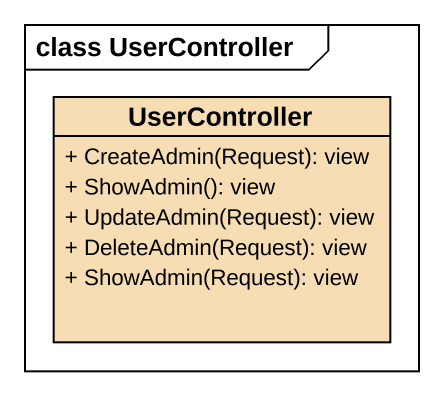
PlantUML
@startuml
mainframe class UserController
hide circle
hide empty members
skinparam classAttributeIconSize 0
class UserController #F7DDB4 {
  + CreateAdmin(Request): view
  + ShowAdmin(): view
  + UpdateAdmin(Request): view
  + DeleteAdmin(Request): view
  + ShowAdmin(Request): view
}
@enduml
